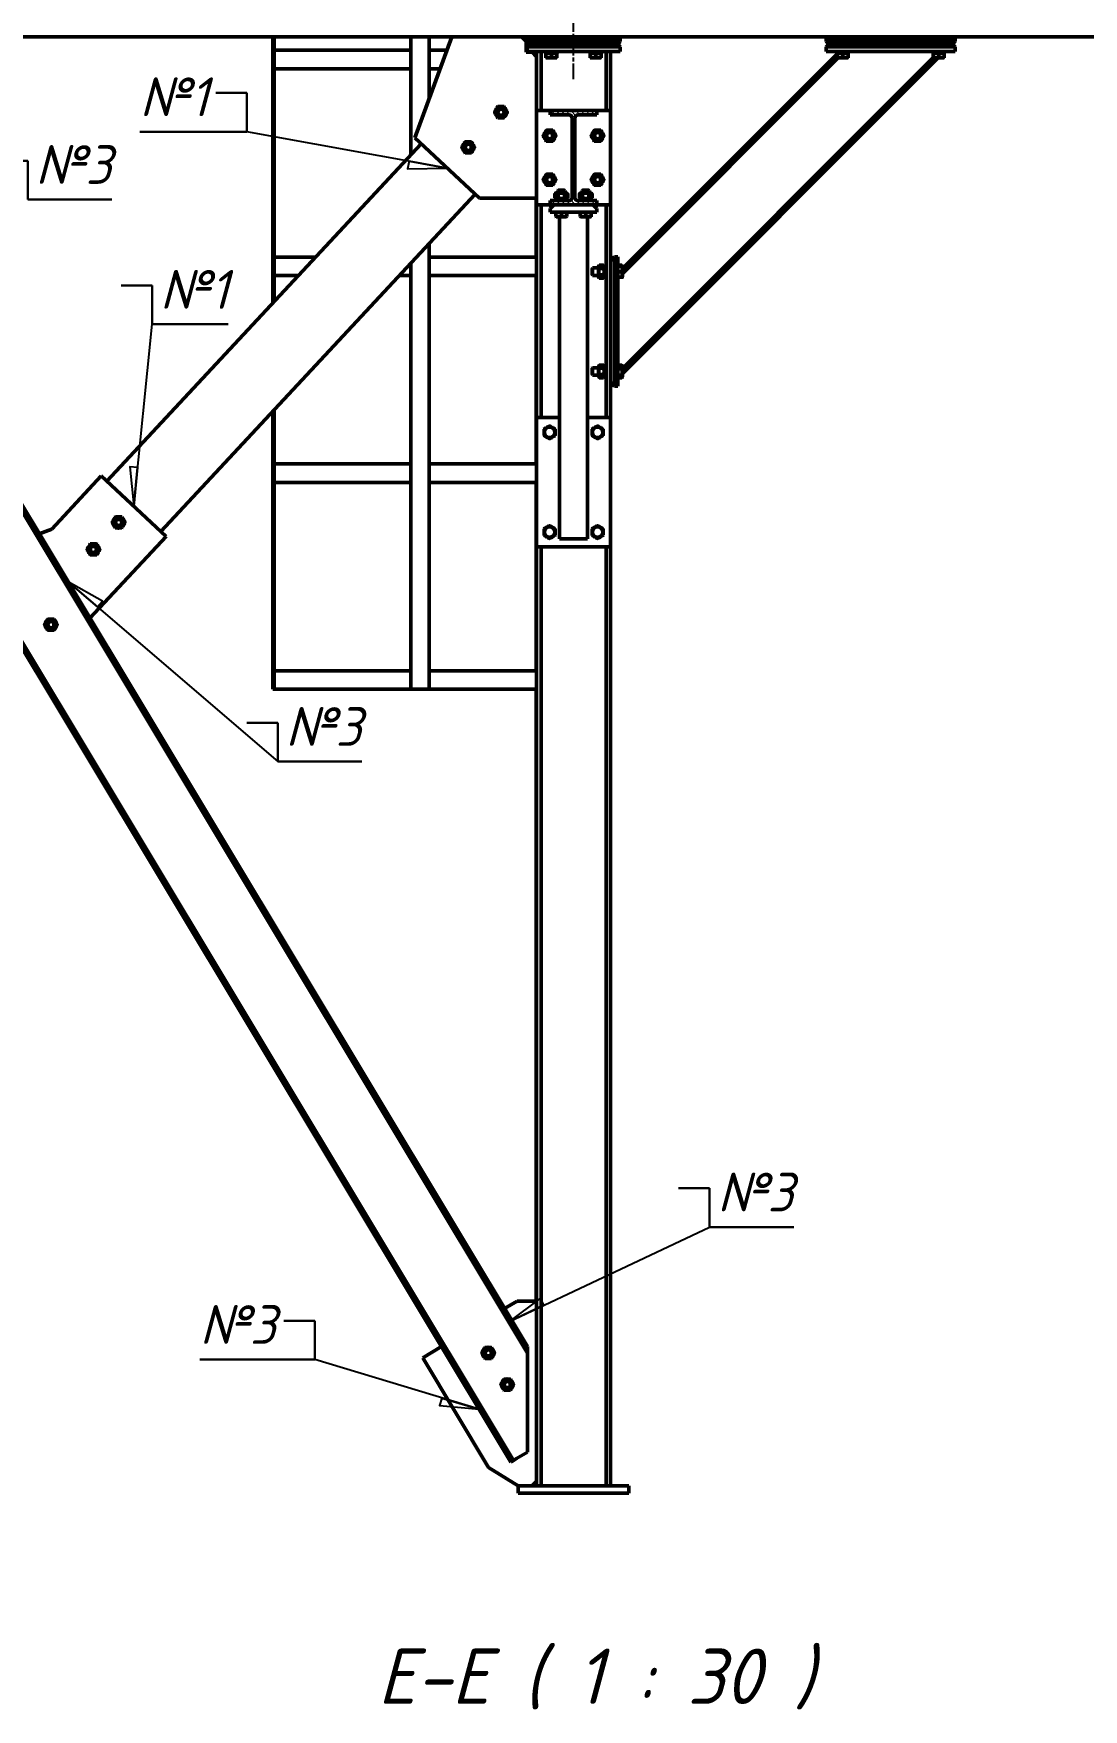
# Model space of a CAD drawing. Header units: millimetres. Extents: x 0 to 25230, y 0 to 17820.
# Drawn here: x 17625 to 20469, y 10846 to 15384 of the extents above; entities that cross this region are included whole.
import ezdxf

# ---------------------------------------------------------------- set-up
doc = ezdxf.new("R2010")
doc.units = ezdxf.units.MM
doc.header["$LTSCALE"] = 30
doc.linetypes.add('CHAIN', pattern=[0.7087, 0.4724, -0.0591, 0.1181, -0.0591])
for name, color, linetype, lineweight in [('Видимый контур (ГОСТ)', 7, 'Continuous', 50), ('Обозначение (ГОСТ)', 7, 'Continuous', 25), ('Осевая линия (ГОСТ)', 7, 'Continuous', 25), ('Штриховка (ГОСТ)', 7, 'Continuous', 18), ('Эскизная геометрия (ГОСТ)', 7, 'Continuous', 50)]:
    doc.layers.add(name, color=color, linetype=linetype, lineweight=lineweight)
doc.styles.add('Обычный текст (ГОСТ)', font='GOST Common Italic.ttf')
doc.styles.add('Стиль текста144', font='GOST Common Italic.ttf')
doc.styles.add('Увеличенный текст (ГОСТ)', font='GOST Common Italic.ttf')
doc.dimstyles.new('Диаметр (ГОСТ)$7', dxfattribs={"dimscale": 30, "dimtxt": 3.5, "dimasz": 3.5, "dimexe": 1, "dimexo": 0, "dimgap": 0.5, "dimtad": 1, "dimrnd": 1e-08, "dimtxsty": 'Обычный текст (ГОСТ)', "dimblk": 'Filled-1', "dimcen": 0.09, "dimdle": 15, "dimclrd": 256, "dimclre": 256, "dimclrt": 256, "dimazin": 2, "dimtfac": 0.714286, "dimtdec": 3, "dimtmove": 0, "dimatfit": 3, "dimfxl": 1, "dimtolj": 1, "dimlwd": -1, "dimlwe": 25, "dimarcsym": 0})

# ---------------------------------------------------------------- blocks, each defined once
blk = doc.blocks.new('Обозначение сварки_28')
at = {"layer": 'Эскизная геометрия (ГОСТ)', "lineweight": 30}
for p, q in [((-0.8, 1), (0, 1)), ((0, 0), (0, 1)), ((0, 0), (-2.968, 0))]:
    blk.add_line(p, q, dxfattribs=at)
at = {"layer": 'Обозначение (ГОСТ)', "style": 'Стиль текста144'}
blk.add_text('№3', height=1, dxfattribs=at).set_placement((-2.968, 0.4))
blk = doc.blocks.new('Filled Half 2-1')
at = {"color": 0}
for p, q in [((-1, 0), (0, 0)), ((-1, 0), (-1, -0.2)), ((-1, -0.2), (0, 0)), ((0, 0), (-1, 0))]:
    blk.add_line(p, q, dxfattribs=at)
at = {"color": 0, "flags": 128}
blk.add_lwpolyline([(-1, 0), (-1, -0.2), (0, 0), (-1, 0)], dxfattribs=at)
at = {"color": 0}
blk.add_solid([(-1, 0), (-1, -0.2), (0, 0), (-1, 0)], dxfattribs=at)
blk = doc.blocks.new('Filled-1')
at = {"color": 0}
for p, q in [((0, 0), (-1, 0.143)), ((-1, 0.143), (-1, -0.143)), ((-1, 0), (0, 0)), ((-1, -0.143), (0, 0))]:
    blk.add_line(p, q, dxfattribs=at)
at = {"color": 0, "flags": 128}
blk.add_lwpolyline([(-1, -0.143), (0, 0), (-1, 0.143), (-1, -0.143)], dxfattribs=at)
at = {"color": 0}
blk.add_solid([(-1, -0.143), (0, 0), (-1, 0.143), (-1, -0.143)], dxfattribs=at)
blk = doc.blocks.new('Обозначение сварки_106')
at = {"layer": 'Эскизная геометрия (ГОСТ)', "lineweight": 30}
for p, q in [((-0.8, 1), (0, 1)), ((0, 0), (0, 1)), ((0, 0), (2.168, 0))]:
    blk.add_line(p, q, dxfattribs=at)
at = {"layer": 'Обозначение (ГОСТ)', "style": 'Стиль текста144'}
blk.add_text('№3', height=1, dxfattribs=at).set_placement((0.2, 0.4))
blk = doc.blocks.new('Обозначение сварки_2')
at = {"layer": 'Эскизная геометрия (ГОСТ)', "lineweight": 30}
for p, q in [((-0.8, 1), (0, 1)), ((0, 0), (0, 1)), ((0, 0), (1.96, 0))]:
    blk.add_line(p, q, dxfattribs=at)
at = {"layer": 'Обозначение (ГОСТ)', "style": 'Стиль текста144'}
blk.add_text('№1', height=1, dxfattribs=at).set_placement((0.2, 0.4))
blk = doc.blocks.new('Обозначение сварки_3')
at = {"layer": 'Эскизная геометрия (ГОСТ)', "lineweight": 30}
for p, q in [((-0.8, 1), (0, 1)), ((0, 0), (0, 1)), ((0, 0), (-2.76, 0))]:
    blk.add_line(p, q, dxfattribs=at)
at = {"layer": 'Обозначение (ГОСТ)', "style": 'Стиль текста144'}
blk.add_text('№1', height=1, dxfattribs=at).set_placement((-2.76, 0.4))

msp = doc.modelspace()

# ---------------------------------------------------------------- hatches: boundary and pattern name
at = {"layer": 'Штриховка (ГОСТ)'}
h = msp.add_hatch(dxfattribs=at)
h.set_pattern_fill('ANSI31', color=256, scale=76.2, angle=90, style=0)
h.set_pattern_definition([(135, (0, 0), (-6.735192, -6.735192), [])])
edge = h.paths.add_edge_path()
edge.add_line((19150.869, 15163.422), (19150.869, 15174.922))
edge.add_line((19150.869, 15174.922), (19024.869, 15174.922))
edge.add_line((19024.869, 15174.922), (19024.869, 15163.422))
edge.add_line((19024.869, 15163.422), (19076.119, 15163.422))
edge.add_ellipse((19076.119, 15155.422), major_axis=(8, 0), ratio=1, start_angle=0, end_angle=90, ccw=False)
edge.add_line((19084.119, 15155.422), (19084.119, 14939.422))
edge.add_ellipse((19076.119, 14939.422), major_axis=(0, -8), ratio=1, start_angle=0, end_angle=90, ccw=False)
edge.add_line((19076.119, 14931.422), (19024.869, 14931.422))
edge.add_line((19024.869, 14931.422), (19024.869, 14919.922))
edge.add_line((19024.869, 14919.922), (19150.869, 14919.922))
edge.add_line((19150.869, 14919.922), (19150.869, 14931.422))
edge.add_line((19150.869, 14931.422), (19099.619, 14931.422))
edge.add_ellipse((19099.619, 14939.422), major_axis=(-8, 0), ratio=1, start_angle=0, end_angle=90, ccw=False)
edge.add_line((19091.619, 14939.422), (19091.619, 15155.422))
edge.add_ellipse((19099.619, 15155.422), major_axis=(0, 8), ratio=1, start_angle=0, end_angle=90, ccw=False)
edge.add_line((19099.619, 15163.422), (19150.869, 15163.422))

# ---------------------------------------------------------------- linework, layer by layer
at = {"layer": 'Видимый контур (ГОСТ)'}
for p, q in [((15509.869, 15374.922), (23761.869, 15374.922)), ((18963.181, 11811.161), (16838.313, 15347.534)), ((18963.181, 11828.635), (16848.813, 15347.534)), ((18272.869, 15374.922), (18272.869, 14654.194)), ((18276.869, 15374.922), (18276.869, 14658.484)), ((18276.869, 15338.422), (18646.869, 15338.422)), ((18646.869, 15055.26), (18646.869, 15374.922)), ((18757.869, 15374.922), (18658.124, 15100.875)), ((18696.869, 15374.922), (18696.869, 15207.326)), ((18744.584, 15338.422), (18696.869, 15338.422)), ((18947.869, 15374.922), (18959.869, 15362.922)), ((18959.869, 15332.922), (18959.869, 15362.922)), ((18961.869, 15338.422), (18959.869, 15338.422)), ((18961.869, 15374.922), (18961.869, 15364.922)), ((18961.869, 15364.922), (19213.869, 15364.922)), ((18961.869, 15364.922), (18961.869, 15361.922)), ((18968.869, 15354.922), (18961.869, 15361.922)), ((19213.869, 15361.922), (18961.869, 15361.922)), ((18968.869, 15354.922), (18961.869, 15347.922)), ((18961.869, 15347.922), (19213.869, 15347.922)), ((18961.869, 15334.922), (18961.869, 15347.922)), ((19206.869, 15354.922), (18968.869, 15354.922)), ((18968.869, 15354.922), (19206.869, 15354.922)), ((19206.869, 15354.922), (19213.869, 15361.922)), ((19206.869, 15354.922), (19213.869, 15347.922)), ((19213.869, 15364.922), (19213.869, 15374.922)), ((19213.869, 15364.922), (19213.869, 15361.922)), ((19213.869, 15334.922), (19213.869, 15347.922)), ((19771.869, 15374.922), (19771.869, 15364.922)), ((19771.869, 15364.922), (20121.869, 15364.922)), ((19771.869, 15361.922), (19771.869, 15364.922)), ((20121.869, 15361.922), (19771.869, 15361.922)), ((19771.869, 15361.922), (19778.869, 15354.922)), ((19778.869, 15354.922), (19771.869, 15347.922)), ((19771.869, 15347.922), (20121.869, 15347.922)), ((19771.869, 15347.922), (19771.869, 15334.922)), ((19778.869, 15354.922), (20114.869, 15354.922)), ((20114.869, 15354.922), (19778.869, 15354.922)), ((20114.869, 15354.922), (20121.869, 15361.922)), ((20114.869, 15354.922), (20121.869, 15347.922)), ((20121.869, 15364.922), (20121.869, 15374.922)), ((20121.869, 15361.922), (20121.869, 15364.922)), ((20121.869, 15347.922), (20121.869, 15334.922)), ((18975.869, 15332.922), (18959.869, 15332.922)), ((18961.869, 15334.922), (19213.869, 15334.922)), ((18975.869, 15332.922), (18987.869, 15320.922)), ((18987.869, 15174.922), (18987.869, 15334.922)), ((18999.869, 15174.922), (18999.869, 15334.922)), ((19012.619, 15334.922), (19012.619, 15329.922)), ((19012.869, 15329.922), (19012.619, 15329.922)), ((19012.869, 15329.922), (19017.988, 15329.922)), ((19012.869, 15319.195), (19012.869, 15329.922)), ((19012.869, 15319.195), (19012.869, 15317.855)), ((19013.619, 15317.422), (19012.869, 15317.855)), ((19042.119, 15317.422), (19013.619, 15317.422)), ((19022.751, 15329.922), (19017.988, 15329.922)), ((19022.751, 15329.922), (19027.869, 15329.922)), ((19026.869, 15334.922), (19028.689, 15329.922)), ((19027.869, 15329.922), (19032.988, 15329.922)), ((19027.869, 15319.195), (19027.869, 15329.922)), ((19030.689, 15329.922), (19028.869, 15334.922)), ((19037.751, 15329.922), (19032.988, 15329.922)), ((19037.751, 15329.922), (19042.869, 15329.922)), ((19042.119, 15317.422), (19042.869, 15317.855)), ((19043.119, 15329.922), (19042.869, 15329.922)), ((19042.869, 15319.195), (19042.869, 15329.922)), ((19042.869, 15317.855), (19042.869, 15319.195)), ((19043.119, 15334.922), (19043.119, 15329.922)), ((19132.619, 15334.922), (19132.619, 15329.922)), ((19132.869, 15329.922), (19132.619, 15329.922)), ((19132.869, 15329.922), (19137.988, 15329.922)), ((19132.869, 15319.195), (19132.869, 15329.922)), ((19132.869, 15319.195), (19132.869, 15317.855)), ((19133.619, 15317.422), (19132.869, 15317.855)), ((19162.119, 15317.422), (19133.619, 15317.422)), ((19142.751, 15329.922), (19137.988, 15329.922)), ((19142.751, 15329.922), (19147.869, 15329.922)), ((19146.869, 15334.922), (19148.689, 15329.922)), ((19147.869, 15329.922), (19152.988, 15329.922)), ((19147.869, 15319.195), (19147.869, 15329.922)), ((19150.689, 15329.922), (19148.869, 15334.922)), ((19157.751, 15329.922), (19152.988, 15329.922)), ((19157.751, 15329.922), (19162.869, 15329.922)), ((19162.119, 15317.422), (19162.869, 15317.855)), ((19163.119, 15329.922), (19162.869, 15329.922)), ((19162.869, 15319.195), (19162.869, 15329.922)), ((19162.869, 15317.855), (19162.869, 15319.195)), ((19163.119, 15334.922), (19163.119, 15329.922)), ((19175.869, 15174.922), (19175.869, 15334.922)), ((19187.869, 15174.922), (19187.869, 15334.922)), ((19220.369, 14746.381), (19801.869, 15327.881)), ((19220.369, 14476.267), (20061.925, 15317.823)), ((19220.369, 14463.539), (20074.253, 15317.422)), ((19220.369, 14733.653), (19804.138, 15317.422)), ((20121.869, 15334.922), (19771.869, 15334.922)), ((19801.619, 15329.922), (19801.619, 15334.922)), ((19801.619, 15329.922), (19801.869, 15329.922)), ((19801.869, 15329.922), (19806.988, 15329.922)), ((19801.869, 15319.195), (19801.869, 15329.922)), ((19801.869, 15319.195), (19801.869, 15317.855)), ((19802.619, 15317.422), (19801.869, 15317.855)), ((19831.119, 15317.422), (19802.619, 15317.422)), ((19806.988, 15329.922), (19811.751, 15329.922)), ((19811.751, 15329.922), (19816.869, 15329.922)), ((19816.869, 15329.922), (19821.988, 15329.922)), ((19816.869, 15319.195), (19816.869, 15329.922)), ((19821.988, 15329.922), (19826.751, 15329.922)), ((19826.751, 15329.922), (19831.869, 15329.922)), ((19831.119, 15317.422), (19831.869, 15317.855)), ((19831.869, 15329.922), (19832.119, 15329.922)), ((19831.869, 15319.195), (19831.869, 15329.922)), ((19831.869, 15317.855), (19831.869, 15319.195)), ((19832.119, 15329.922), (19832.119, 15334.922)), ((20061.619, 15329.922), (20061.619, 15334.922)), ((20061.619, 15329.922), (20061.869, 15329.922)), ((20061.869, 15329.922), (20066.988, 15329.922)), ((20061.869, 15319.195), (20061.869, 15329.922)), ((20061.869, 15319.195), (20061.869, 15317.855)), ((20062.619, 15317.422), (20061.869, 15317.855)), ((20091.119, 15317.422), (20062.619, 15317.422)), ((20066.988, 15329.922), (20071.751, 15329.922)), ((20071.751, 15329.922), (20076.869, 15329.922)), ((20076.869, 15329.922), (20081.988, 15329.922)), ((20076.869, 15319.195), (20076.869, 15329.922)), ((20081.988, 15329.922), (20086.751, 15329.922)), ((20086.751, 15329.922), (20091.869, 15329.922)), ((20091.119, 15317.422), (20091.869, 15317.855)), ((20091.869, 15329.922), (20092.119, 15329.922)), ((20091.869, 15319.195), (20091.869, 15329.922)), ((20091.869, 15317.855), (20091.869, 15319.195)), ((20092.119, 15329.922), (20092.119, 15334.922)), ((18276.869, 15288.422), (18646.869, 15288.422)), ((18726.386, 15288.422), (18696.869, 15288.422)), ((18925.465, 11520.558), (16732.15, 15170.848)), ((18890.211, 15155.656), (18890.211, 15155.439)), ((18890.391, 15155.656), (18890.391, 15155.428)), ((19024.869, 15174.922), (18987.869, 15174.922)), ((18987.869, 15174.922), (18987.869, 14919.922)), ((19150.869, 15174.922), (19024.869, 15174.922)), ((19024.869, 15174.922), (19024.869, 15163.422)), ((19024.869, 15163.422), (19076.119, 15163.422)), ((19084.119, 15155.422), (19084.119, 14939.422)), ((19091.619, 14939.422), (19091.619, 15155.422)), ((19099.619, 15163.422), (19150.869, 15163.422)), ((19187.869, 15174.922), (19150.869, 15174.922)), ((19150.869, 15163.422), (19150.869, 15174.922)), ((19187.869, 14919.922), (19187.869, 15174.922)), ((18917.751, 11515.922), (16732.15, 15153.373)), ((17823.381, 14172.177), (18674.856, 15085.272)), ((18658.124, 15100.875), (18832.869, 14937.922)), ((17969.651, 14035.777), (18821.127, 14948.872)), ((18832.869, 14937.922), (18987.869, 14937.922)), ((18986.869, 14778.422), (18986.869, 14937.922)), ((19076.119, 14931.422), (19024.869, 14931.422)), ((19024.869, 14931.422), (19024.869, 14919.922)), ((19041.369, 14952.422), (19037.549, 14950.216)), ((19037.549, 14950.216), (19037.549, 14938.628)), ((19041.369, 14936.422), (19037.549, 14938.628)), ((19039.619, 14936.422), (19052.049, 14936.422)), ((19039.619, 14931.422), (19039.619, 14936.422)), ((19068.369, 14952.422), (19041.369, 14952.422)), ((19046.536, 14959.922), (19044.869, 14958.256)), ((19064.869, 14958.256), (19044.869, 14958.256)), ((19044.869, 14952.422), (19044.869, 14958.256)), ((19046.209, 14950.216), (19046.209, 14938.628)), ((19046.536, 14959.922), (19063.203, 14959.922)), ((19052.049, 14936.422), (19053.869, 14931.422)), ((19052.049, 14936.422), (19054.049, 14936.422)), ((19055.869, 14931.422), (19054.049, 14936.422)), ((19054.049, 14936.422), (19070.119, 14936.422)), ((19063.203, 14959.922), (19064.869, 14958.256)), ((19063.529, 14950.216), (19063.529, 14938.628)), ((19064.869, 14952.422), (19064.869, 14958.256)), ((19068.369, 14952.422), (19072.19, 14950.216)), ((19068.369, 14936.422), (19072.19, 14938.628)), ((19070.119, 14931.422), (19070.119, 14936.422)), ((19072.19, 14950.216), (19072.19, 14938.628)), ((19150.869, 14931.422), (19099.619, 14931.422)), ((19107.369, 14952.422), (19103.549, 14950.216)), ((19103.549, 14950.216), (19103.549, 14938.628)), ((19107.369, 14936.422), (19103.549, 14938.628)), ((19105.619, 14936.422), (19118.049, 14936.422)), ((19105.619, 14931.422), (19105.619, 14936.422)), ((19134.369, 14952.422), (19107.369, 14952.422)), ((19112.536, 14959.922), (19110.869, 14958.256)), ((19130.869, 14958.256), (19110.869, 14958.256)), ((19110.869, 14952.422), (19110.869, 14958.256)), ((19112.209, 14950.216), (19112.209, 14938.628)), ((19112.536, 14959.922), (19129.203, 14959.922)), ((19118.049, 14936.422), (19119.869, 14931.422)), ((19118.049, 14936.422), (19120.049, 14936.422)), ((19121.869, 14931.422), (19120.049, 14936.422)), ((19120.049, 14936.422), (19136.119, 14936.422)), ((19129.203, 14959.922), (19130.869, 14958.256)), ((19129.529, 14950.216), (19129.529, 14938.628)), ((19130.869, 14952.422), (19130.869, 14958.256)), ((19134.369, 14952.422), (19138.19, 14950.216)), ((19134.369, 14936.422), (19138.19, 14938.628)), ((19136.119, 14931.422), (19136.119, 14936.422)), ((19138.19, 14950.216), (19138.19, 14938.628)), ((19150.869, 14919.922), (19150.869, 14931.422)), ((18987.869, 14919.922), (19024.869, 14919.922)), ((18987.869, 14343.922), (18987.869, 14919.922)), ((18999.869, 14343.922), (18999.869, 14919.922)), ((19024.869, 14919.922), (19150.869, 14919.922)), ((19024.869, 14909.922), (19034.869, 14919.922)), ((19024.869, 14909.922), (19024.869, 14899.922)), ((19150.869, 14899.922), (19024.869, 14899.922)), ((19039.869, 14889.195), (19039.869, 14899.922)), ((19039.869, 14889.195), (19039.869, 14887.855)), ((19040.619, 14887.422), (19039.869, 14887.855)), ((19069.119, 14887.422), (19040.619, 14887.422)), ((19049.869, 14887.422), (19049.869, 14016.039)), ((19054.869, 14889.195), (19054.869, 14899.922)), ((19069.119, 14887.422), (19069.869, 14887.855)), ((19069.869, 14889.195), (19069.869, 14899.922)), ((19069.869, 14887.855), (19069.869, 14889.195)), ((19105.869, 14889.195), (19105.869, 14899.922)), ((19105.869, 14889.195), (19105.869, 14887.855)), ((19106.619, 14887.422), (19105.869, 14887.855)), ((19135.119, 14887.422), (19106.619, 14887.422)), ((19120.869, 14889.195), (19120.869, 14899.922)), ((19125.869, 14887.422), (19125.869, 14016.039)), ((19135.119, 14887.422), (19135.869, 14887.855)), ((19135.869, 14889.195), (19135.869, 14899.922)), ((19135.869, 14887.855), (19135.869, 14889.195)), ((19140.869, 14919.922), (19150.869, 14909.922)), ((19150.869, 14919.922), (19187.869, 14919.922)), ((19150.869, 14909.922), (19150.869, 14899.922)), ((19175.869, 14343.922), (19175.869, 14919.922)), ((19187.869, 14343.922), (19187.869, 14919.922)), ((18696.869, 14815.623), (18696.869, 13608.422)), ((18276.869, 14778.422), (18388.714, 14778.422)), ((18646.869, 13608.422), (18646.869, 14762.004)), ((18987.869, 14778.422), (18696.869, 14778.422)), ((19137.869, 14747.256), (19139.536, 14748.922)), ((19137.869, 14730.589), (19137.869, 14747.256)), ((19139.536, 14748.922), (19139.536, 14728.922)), ((19155.369, 14748.922), (19139.536, 14748.922)), ((19155.369, 14752.422), (19157.575, 14756.243)), ((19155.369, 14752.422), (19155.369, 14725.422)), ((19157.575, 14756.243), (19169.163, 14756.243)), ((19157.575, 14747.582), (19169.163, 14747.582)), ((19171.369, 14752.422), (19169.163, 14756.243)), ((19171.369, 14754.172), (19171.369, 14723.672)), ((19171.369, 14754.172), (19175.869, 14754.172)), ((19187.869, 14767.922), (19198.869, 14778.922)), ((19198.869, 14428.922), (19198.869, 14778.922)), ((19207.869, 14778.922), (19198.869, 14778.922)), ((19207.869, 14778.922), (19207.869, 14428.922)), ((19218.596, 14756.171), (19207.869, 14756.171)), ((19218.596, 14753.922), (19207.869, 14753.922)), ((19219.936, 14753.922), (19219.059, 14755.442)), ((19220.369, 14753.172), (19219.936, 14753.922)), ((19220.369, 14753.172), (19220.369, 14724.672)), ((18276.869, 14728.422), (18342.088, 14728.422)), ((18615.553, 14728.422), (18646.869, 14728.422)), ((18987.869, 14728.422), (18696.869, 14728.422)), ((18986.869, 14218.422), (18986.869, 14728.422)), ((19137.869, 14730.589), (19139.536, 14728.922)), ((19155.369, 14728.922), (19139.536, 14728.922)), ((19155.369, 14725.422), (19157.575, 14721.602)), ((19157.575, 14730.262), (19169.163, 14730.262)), ((19157.575, 14721.602), (19169.163, 14721.602)), ((19171.369, 14725.422), (19169.163, 14721.602)), ((19171.369, 14723.672), (19175.869, 14723.672)), ((19218.596, 14738.922), (19207.869, 14738.922)), ((19207.869, 14721.153), (19210.638, 14723.922)), ((19218.596, 14723.922), (19207.869, 14723.922)), ((19220.369, 14724.672), (19219.936, 14723.922)), ((19137.869, 14477.256), (19139.536, 14478.922)), ((19137.869, 14460.589), (19137.869, 14477.256)), ((19139.536, 14478.922), (19139.536, 14458.922)), ((19155.369, 14478.922), (19139.536, 14478.922)), ((19155.369, 14482.422), (19157.575, 14486.243)), ((19155.369, 14482.422), (19155.369, 14455.422)), ((19157.575, 14486.243), (19169.163, 14486.243)), ((19157.575, 14477.582), (19169.163, 14477.582)), ((19171.369, 14482.422), (19169.163, 14486.243)), ((19171.369, 14484.172), (19171.369, 14453.672)), ((19171.369, 14484.172), (19175.869, 14484.172)), ((19218.596, 14486.171), (19207.869, 14486.171)), ((19218.596, 14476.179), (19207.869, 14476.179)), ((19220.369, 14483.172), (19219.059, 14485.442)), ((19220.369, 14483.172), (19220.369, 14454.672)), ((19137.869, 14460.589), (19139.536, 14458.922)), ((19155.369, 14458.922), (19139.536, 14458.922)), ((19155.369, 14455.422), (19157.575, 14451.602)), ((19157.575, 14460.262), (19169.163, 14460.262)), ((19157.575, 14451.602), (19169.163, 14451.602)), ((19171.369, 14455.422), (19169.163, 14451.602)), ((19171.369, 14453.672), (19175.869, 14453.672)), ((19187.869, 14439.922), (19198.869, 14428.922)), ((19207.869, 14428.922), (19198.869, 14428.922)), ((19218.596, 14458.931), (19207.869, 14458.931)), ((19207.869, 14451.039), (19208.504, 14451.674)), ((19218.596, 14451.674), (19207.869, 14451.674)), ((19220.369, 14454.672), (19219.059, 14452.402)), ((18272.869, 14360.938), (18272.869, 13608.422)), ((18276.869, 14365.228), (18276.869, 13608.422)), ((19049.869, 14343.922), (18987.869, 14343.922)), ((18987.869, 14343.922), (18987.869, 13993.922)), ((19187.869, 14343.922), (19125.869, 14343.922)), ((19187.869, 13993.922), (19187.869, 14343.922)), ((18276.869, 14218.422), (18646.869, 14218.422)), ((18987.869, 14218.422), (18696.869, 14218.422)), ((17808.754, 14185.817), (17674.276, 14041.607)), ((17984.278, 14022.137), (17808.754, 14185.817)), ((18276.869, 14168.422), (18646.869, 14168.422)), ((18987.869, 14168.422), (18696.869, 14168.422)), ((18986.869, 13658.422), (18986.869, 14168.422)), ((17674.276, 14041.607), (17640.812, 14029.427)), ((17778.064, 13801), (17984.278, 14022.137)), ((17854.596, 14045.096), (17854.596, 14044.878)), ((17854.776, 14045.096), (17854.776, 14044.868)), ((18987.869, 13993.922), (19187.869, 13993.922)), ((18987.869, 11451.922), (18987.869, 13993.922)), ((18999.869, 11451.922), (18999.869, 13993.922)), ((19049.869, 14016.039), (19125.869, 14016.039)), ((19175.869, 11451.922), (19175.869, 13993.922)), ((19187.869, 11451.922), (19187.869, 13993.922)), ((17671.094, 13768.203), (17671.094, 13767.986)), ((17671.274, 13768.203), (17671.274, 13767.976)), ((18276.869, 13658.422), (18646.869, 13658.422)), ((18987.869, 13658.422), (18696.869, 13658.422)), ((18272.869, 13608.422), (18276.869, 13608.422)), ((18276.869, 13608.422), (18646.869, 13608.422)), ((18696.869, 13608.422), (18646.869, 13608.422)), ((18987.869, 13608.422), (18696.869, 13608.422)), ((18986.869, 11951.922), (18986.869, 13608.422)), ((18934.691, 11951.922), (18901.195, 11931.796)), ((18987.869, 11951.922), (18934.691, 11951.922)), ((18729.762, 11828.788), (18679.553, 11798.619)), ((18679.553, 11798.619), (18857.826, 11501.922)), ((18963.181, 11821.839), (18963.181, 11828.635)), ((18963.181, 11821.839), (18963.181, 11811.161)), ((18963.181, 11792.715), (18963.181, 11811.161)), ((18855.682, 11796.719), (18855.682, 11796.501)), ((18855.862, 11796.719), (18855.862, 11796.491)), ((18963.181, 11543.219), (18963.181, 11792.715)), ((18907.186, 11711.002), (18907.186, 11710.785)), ((18907.366, 11711.002), (18907.366, 11710.774)), ((18933.608, 11525.45), (18925.465, 11520.558)), ((18963.181, 11543.219), (18933.608, 11525.45)), ((18857.826, 11501.922), (18937.869, 11451.922)), ((18920.751, 11517.725), (18917.751, 11515.922)), ((18920.751, 11517.725), (18925.465, 11520.558)), ((18937.869, 11431.922), (18937.869, 11451.922)), ((18937.869, 11451.922), (19237.869, 11451.922)), ((18987.869, 11463.922), (18975.869, 11451.922)), ((18986.869, 11451.922), (18986.869, 11462.922)), ((19237.869, 11431.922), (19237.869, 11451.922)), ((18937.869, 11431.922), (19237.869, 11431.922))]:
    msp.add_line(p, q, dxfattribs=at)
for centre, radius in [((18891.211, 15170.656), 13.5), ((18891.211, 15170.656), 10), ((18891.211, 15170.656), 10), ((18891.211, 15170.656), 8.333), ((19022.869, 15106.922), 13.5), ((19022.869, 15106.922), 10), ((19022.869, 15106.922), 10), ((19022.869, 15106.922), 8.333), ((19152.869, 15106.922), 13.5), ((19152.869, 15106.922), 10), ((19152.869, 15106.922), 10), ((19152.869, 15106.922), 8.333), ((18802.551, 15075.58), 13.5), ((18802.551, 15075.58), 10), ((18802.551, 15075.58), 10), ((18802.551, 15075.58), 8.333), ((19022.869, 14987.922), 13.5), ((19022.869, 14987.922), 10), ((19022.869, 14987.922), 10), ((19022.869, 14987.922), 8.333), ((19152.869, 14987.922), 13.5), ((19152.869, 14987.922), 10), ((19152.869, 14987.922), 10), ((19152.869, 14987.922), 8.333), ((19022.869, 14303.922), 14.25), ((19152.869, 14303.922), 14.25), ((17855.596, 14060.096), 13.5), ((17855.596, 14060.096), 10), ((17855.596, 14060.096), 10), ((17855.596, 14060.096), 8.333), ((19022.869, 14033.922), 14.25), ((19152.869, 14033.922), 14.25), ((17787.396, 13986.96), 13.5), ((17787.396, 13986.96), 10), ((17787.396, 13986.96), 10), ((17787.396, 13986.96), 8.333), ((17672.094, 13783.203), 13.5), ((17672.094, 13783.203), 10), ((17672.094, 13783.203), 10), ((17672.094, 13783.203), 8.333), ((18856.682, 11811.719), 13.5), ((18856.682, 11811.719), 10), ((18856.682, 11811.719), 10), ((18856.682, 11811.719), 8.333), ((18908.186, 11726.002), 13.5), ((18908.186, 11726.002), 10), ((18908.186, 11726.002), 10), ((18908.186, 11726.002), 8.333)]:
    msp.add_circle(centre, radius, dxfattribs=at)
for centre, radius, start, end in [((18891.211, 15170.656), 15.25, 139.611142, 160.388858), ((18891.211, 15170.656), 15.25, 199.611142, 220.388858), ((18891.211, 15170.656), 15.25, 79.611142, 100.388858), ((18891.211, 15170.656), 15.25, 259.611142, 266.240202), ((18891.211, 15170.656), 15.25, 266.918251, 280.388858), ((18891.211, 15170.656), 15.25, 19.611142, 40.388858), ((18891.211, 15170.656), 15.25, 319.611142, 340.388858), ((19076.119, 15155.422), 8, 0, 90), ((19099.619, 15155.422), 8, 90, 180), ((19076.119, 14939.422), 8, 270, 0), ((19099.619, 14939.422), 8, 180, 270), ((17855.596, 14060.096), 15.25, 139.611142, 160.388858), ((17855.596, 14060.096), 15.25, 79.611142, 100.388858), ((17855.596, 14060.096), 15.25, 19.611142, 40.388858), ((17855.596, 14060.096), 15.25, 199.611142, 220.388858), ((17855.596, 14060.096), 15.25, 259.611142, 266.240202), ((17855.596, 14060.096), 15.25, 266.918251, 280.388858), ((17855.596, 14060.096), 15.25, 319.611142, 340.388858), ((17672.094, 13783.203), 15.25, 79.611142, 100.388858), ((17672.094, 13783.203), 15.25, 139.611142, 160.388858), ((17672.094, 13783.203), 15.25, 199.611142, 220.388858), ((17672.094, 13783.203), 15.25, 259.611142, 266.240202), ((17672.094, 13783.203), 15.25, 266.918251, 280.388858), ((17672.094, 13783.203), 15.25, 19.611142, 40.388858), ((17672.094, 13783.203), 15.25, 319.611142, 340.388858), ((18856.682, 11811.719), 15.25, 139.611142, 160.388858), ((18856.682, 11811.719), 15.25, 199.611142, 220.388858), ((18856.682, 11811.719), 15.25, 79.611142, 100.388858), ((18856.682, 11811.719), 15.25, 19.611142, 40.388858), ((18856.682, 11811.719), 15.25, 319.611142, 340.388858), ((18856.682, 11811.719), 15.25, 259.611142, 266.240202), ((18856.682, 11811.719), 15.25, 266.918251, 280.388858), ((18908.186, 11726.002), 15.25, 139.611142, 160.388858), ((18908.186, 11726.002), 15.25, 199.611142, 220.388858), ((18908.186, 11726.002), 15.25, 79.611142, 100.388858), ((18908.186, 11726.002), 15.25, 259.611142, 266.240202), ((18908.186, 11726.002), 15.25, 266.918251, 280.388858), ((18908.186, 11726.002), 15.25, 19.611142, 40.388858), ((18908.186, 11726.002), 15.25, 319.611142, 340.388858)]:
    msp.add_arc(centre, radius, start, end, dxfattribs=at)
for points, weights in [([(19027.869, 15319.195), (19020.369, 15316.695), (19012.869, 15319.195)], [1.16025403784, 1.33974596216, 1.16025403784]), ([(19042.869, 15319.195), (19035.369, 15316.695), (19027.869, 15319.195)], [1.16025403784, 1.33974596216, 1.16025403784]), ([(19147.869, 15319.195), (19140.369, 15316.695), (19132.869, 15319.195)], [1.16025403784, 1.33974596216, 1.16025403784]), ([(19162.869, 15319.195), (19155.369, 15316.695), (19147.869, 15319.195)], [1.16025403784, 1.33974596216, 1.16025403784]), ([(19816.869, 15319.195), (19809.369, 15316.695), (19801.869, 15319.195)], [1.16025403784, 1.33974596216, 1.16025403784]), ([(19831.869, 15319.195), (19824.369, 15316.695), (19816.869, 15319.195)], [1.16025403784, 1.33974596216, 1.16025403784]), ([(20076.869, 15319.195), (20069.369, 15316.695), (20061.869, 15319.195)], [1.16025403784, 1.33974596216, 1.16025403784]), ([(20091.869, 15319.195), (20084.369, 15316.695), (20076.869, 15319.195)], [1.16025403784, 1.33974596216, 1.16025403784]), ([(18873.89, 15170.656), (18878.22, 15178.156), (18882.55, 15185.656)], [1, 1.15470053838, 1]), ([(18882.55, 15155.656), (18878.22, 15163.156), (18873.89, 15170.656)], [1, 1.15470053838, 1]), ([(18882.55, 15185.656), (18891.211, 15185.656), (18899.871, 15185.656)], [1, 1.15470053838, 1]), ([(18899.871, 15155.656), (18891.211, 15155.656), (18882.55, 15155.656)], [1, 1.15470053838, 1]), ([(18899.871, 15185.656), (18904.201, 15178.156), (18908.531, 15170.656)], [1, 1.15470053838, 1]), ([(18908.531, 15170.656), (18904.201, 15163.156), (18899.871, 15155.656)], [1, 1.15470053838, 1]), ([(19005.549, 15106.922), (19009.879, 15114.422), (19014.209, 15121.922)], [1, 1.15470053838, 1]), ([(19014.209, 15121.922), (19022.869, 15121.922), (19031.529, 15121.922)], [1, 1.15470053838, 1]), ([(19031.529, 15121.922), (19035.86, 15114.422), (19040.19, 15106.922)], [1, 1.15470053838, 1]), ([(19135.549, 15106.922), (19139.879, 15114.422), (19144.209, 15121.922)], [1, 1.15470053838, 1]), ([(19144.209, 15121.922), (19152.869, 15121.922), (19161.529, 15121.922)], [1, 1.15470053838, 1]), ([(19161.529, 15121.922), (19165.86, 15114.422), (19170.19, 15106.922)], [1, 1.15470053838, 1]), ([(18785.23, 15075.58), (18789.56, 15083.08), (18793.891, 15090.58)], [1, 1.15470053838, 1]), ([(18793.891, 15060.58), (18789.56, 15068.08), (18785.23, 15075.58)], [1, 1.15470053838, 1]), ([(18793.891, 15090.58), (18802.551, 15090.58), (18811.211, 15090.58)], [1, 1.15470053838, 1]), ([(18811.211, 15090.58), (18815.541, 15083.08), (18819.871, 15075.58)], [1, 1.15470053838, 1]), ([(18819.871, 15075.58), (18815.541, 15068.08), (18811.211, 15060.58)], [1, 1.15470053838, 1]), ([(19014.209, 15091.922), (19009.879, 15099.422), (19005.549, 15106.922)], [1, 1.15470053838, 1]), ([(19031.529, 15091.922), (19022.869, 15091.922), (19014.209, 15091.922)], [1, 1.15470053838, 1]), ([(19040.19, 15106.922), (19035.86, 15099.422), (19031.529, 15091.922)], [1, 1.15470053838, 1]), ([(19144.209, 15091.922), (19139.879, 15099.422), (19135.549, 15106.922)], [1, 1.15470053838, 1]), ([(19161.529, 15091.922), (19152.869, 15091.922), (19144.209, 15091.922)], [1, 1.15470053838, 1]), ([(19170.19, 15106.922), (19165.86, 15099.422), (19161.529, 15091.922)], [1, 1.15470053838, 1]), ([(18811.211, 15060.58), (18802.551, 15060.58), (18793.891, 15060.58)], [1, 1.15470053838, 1]), ([(19005.549, 14987.922), (19009.879, 14995.422), (19014.209, 15002.922)], [1, 1.15470053838, 1]), ([(19014.209, 14972.922), (19009.879, 14980.422), (19005.549, 14987.922)], [1, 1.15470053838, 1]), ([(19014.209, 15002.922), (19022.869, 15002.922), (19031.529, 15002.922)], [1, 1.15470053838, 1]), ([(19031.529, 15002.922), (19035.86, 14995.422), (19040.19, 14987.922)], [1, 1.15470053838, 1]), ([(19040.19, 14987.922), (19035.86, 14980.422), (19031.529, 14972.922)], [1, 1.15470053838, 1]), ([(19135.549, 14987.922), (19139.879, 14995.422), (19144.209, 15002.922)], [1, 1.15470053838, 1]), ([(19144.209, 14972.922), (19139.879, 14980.422), (19135.549, 14987.922)], [1, 1.15470053838, 1]), ([(19144.209, 15002.922), (19152.869, 15002.922), (19161.529, 15002.922)], [1, 1.15470053838, 1]), ([(19161.529, 15002.922), (19165.86, 14995.422), (19170.19, 14987.922)], [1, 1.15470053838, 1]), ([(19170.19, 14987.922), (19165.86, 14980.422), (19161.529, 14972.922)], [1, 1.15470053838, 1]), ([(19031.529, 14972.922), (19022.869, 14972.922), (19014.209, 14972.922)], [1, 1.15470053838, 1]), ([(19046.209, 14950.216), (19041.879, 14952.716), (19037.549, 14950.216)], [1, 1.15470053838, 1]), ([(19037.549, 14938.628), (19041.879, 14936.128), (19046.209, 14938.628)], [1, 1.15470053838, 1]), ([(19063.529, 14950.216), (19054.869, 14952.716), (19046.209, 14950.216)], [1, 1.15470053838, 1]), ([(19046.209, 14938.628), (19054.869, 14936.128), (19063.529, 14938.628)], [1, 1.15470053838, 1]), ([(19072.19, 14950.216), (19067.86, 14952.716), (19063.529, 14950.216)], [1, 1.15470053838, 1]), ([(19063.529, 14938.628), (19067.86, 14936.128), (19072.19, 14938.628)], [1, 1.15470053838, 1]), ([(19112.209, 14950.216), (19107.879, 14952.716), (19103.549, 14950.216)], [1, 1.15470053838, 1]), ([(19103.549, 14938.628), (19107.879, 14936.128), (19112.209, 14938.628)], [1, 1.15470053838, 1]), ([(19129.529, 14950.216), (19120.869, 14952.716), (19112.209, 14950.216)], [1, 1.15470053838, 1]), ([(19112.209, 14938.628), (19120.869, 14936.128), (19129.529, 14938.628)], [1, 1.15470053838, 1]), ([(19138.19, 14950.216), (19133.86, 14952.716), (19129.529, 14950.216)], [1, 1.15470053838, 1]), ([(19129.529, 14938.628), (19133.86, 14936.128), (19138.19, 14938.628)], [1, 1.15470053838, 1]), ([(19161.529, 14972.922), (19152.869, 14972.922), (19144.209, 14972.922)], [1, 1.15470053838, 1]), ([(19054.869, 14889.195), (19047.369, 14886.695), (19039.869, 14889.195)], [1.16025403784, 1.33974596216, 1.16025403784]), ([(19069.869, 14889.195), (19062.369, 14886.695), (19054.869, 14889.195)], [1.16025403784, 1.33974596216, 1.16025403784]), ([(19120.869, 14889.195), (19113.369, 14886.695), (19105.869, 14889.195)], [1.16025403784, 1.33974596216, 1.16025403784]), ([(19135.869, 14889.195), (19128.369, 14886.695), (19120.869, 14889.195)], [1.16025403784, 1.33974596216, 1.16025403784]), ([(19157.575, 14756.243), (19155.075, 14751.913), (19157.575, 14747.582)], [1, 1.15470053838, 1]), ([(19157.575, 14747.582), (19155.075, 14738.922), (19157.575, 14730.262)], [1, 1.15470053838, 1]), ([(19169.163, 14747.582), (19171.663, 14751.913), (19169.163, 14756.243)], [1, 1.15470053838, 1]), ([(19169.163, 14730.262), (19171.663, 14738.922), (19169.163, 14747.582)], [1, 1.15470053838, 1]), ([(19218.596, 14756.171), (19219.418, 14754.979), (19219.73, 14753.922)], [1.16025403784, 1.21365748638, 1.23528314517]), ([(19219.936, 14753.922), (19219.936, 14753.922), (19218.596, 14753.922)], [1.25, 1.25000006932, 1.16025403784]), ([(19218.596, 14753.922), (19221.096, 14746.422), (19218.596, 14738.922)], [1.16025403784, 1.33974596216, 1.16025403784]), ([(19157.575, 14730.262), (19155.075, 14725.932), (19157.575, 14721.602)], [1, 1.15470053838, 1]), ([(19169.163, 14721.602), (19171.663, 14725.932), (19169.163, 14730.262)], [1, 1.15470053838, 1]), ([(19218.596, 14738.922), (19221.096, 14731.422), (19218.596, 14723.922)], [1.16025403784, 1.33974596216, 1.16025403784]), ([(19218.596, 14723.922), (19219.936, 14723.922), (19219.936, 14723.922)], [1.16025403784, 1.24999993068, 1.25]), ([(19157.575, 14486.243), (19155.075, 14481.913), (19157.575, 14477.582)], [1, 1.15470053838, 1]), ([(19157.575, 14477.582), (19155.075, 14468.922), (19157.575, 14460.262)], [1, 1.15470053838, 1]), ([(19169.163, 14477.582), (19171.663, 14481.913), (19169.163, 14486.243)], [1, 1.15470053838, 1]), ([(19169.163, 14460.262), (19171.663, 14468.922), (19169.163, 14477.582)], [1, 1.15470053838, 1]), ([(19218.596, 14486.171), (19221.096, 14481.175), (19218.596, 14476.179)], [1.16025403784, 1.33974596216, 1.16025403784]), ([(19219.059, 14485.442), (19218.853, 14485.798), (19218.596, 14486.171)], [1.18972144264, 1.17644894884, 1.16025403784]), ([(19218.596, 14476.179), (19221.096, 14467.555), (19218.596, 14458.931)], [1.16025403784, 1.33974596216, 1.16025403784]), ([(19157.575, 14460.262), (19155.075, 14455.932), (19157.575, 14451.602)], [1, 1.15470053838, 1]), ([(19169.163, 14451.602), (19171.663, 14455.932), (19169.163, 14460.262)], [1, 1.15470053838, 1]), ([(19218.596, 14458.931), (19221.096, 14455.302), (19218.596, 14451.674)], [1.16025403784, 1.33974596216, 1.16025403784]), ([(19022.869, 14321.243), (19015.369, 14316.913), (19007.869, 14312.582)], [1.16025403784, 1.33974596216, 1.16025403784]), ([(19007.869, 14312.582), (19007.869, 14303.922), (19007.869, 14295.262)], [1.16025403784, 1.33974596216, 1.16025403784]), ([(19007.869, 14295.262), (19015.369, 14290.932), (19022.869, 14286.602)], [1.16025403784, 1.33974596216, 1.16025403784]), ([(19037.869, 14312.582), (19030.369, 14316.913), (19022.869, 14321.243)], [1.16025403784, 1.33974596216, 1.16025403784]), ([(19022.869, 14286.602), (19030.369, 14290.932), (19037.869, 14295.262)], [1.16025403784, 1.33974596216, 1.16025403784]), ([(19037.869, 14295.262), (19037.869, 14303.922), (19037.869, 14312.582)], [1.16025403784, 1.33974596216, 1.16025403784]), ([(19152.869, 14321.243), (19145.369, 14316.913), (19137.869, 14312.582)], [1.16025403784, 1.33974596216, 1.16025403784]), ([(19137.869, 14312.582), (19137.869, 14303.922), (19137.869, 14295.262)], [1.16025403784, 1.33974596216, 1.16025403784]), ([(19137.869, 14295.262), (19145.369, 14290.932), (19152.869, 14286.602)], [1.16025403784, 1.33974596216, 1.16025403784]), ([(19167.869, 14312.582), (19160.369, 14316.913), (19152.869, 14321.243)], [1.16025403784, 1.33974596216, 1.16025403784]), ([(19152.869, 14286.602), (19160.369, 14290.932), (19167.869, 14295.262)], [1.16025403784, 1.33974596216, 1.16025403784]), ([(19167.869, 14295.262), (19167.869, 14303.922), (19167.869, 14312.582)], [1.16025403784, 1.33974596216, 1.16025403784]), ([(17838.276, 14060.096), (17842.606, 14067.596), (17846.936, 14075.096)], [1, 1.15470053838, 1]), ([(17846.936, 14075.096), (17855.596, 14075.096), (17864.256, 14075.096)], [1, 1.15470053838, 1]), ([(17864.256, 14075.096), (17868.586, 14067.596), (17872.917, 14060.096)], [1, 1.15470053838, 1]), ([(17846.936, 14045.096), (17842.606, 14052.596), (17838.276, 14060.096)], [1, 1.15470053838, 1]), ([(17864.256, 14045.096), (17855.596, 14045.096), (17846.936, 14045.096)], [1, 1.15470053838, 1]), ([(17872.917, 14060.096), (17868.586, 14052.596), (17864.256, 14045.096)], [1, 1.15470053838, 1]), ([(19022.869, 14051.243), (19015.369, 14046.913), (19007.869, 14042.582)], [1.16025403784, 1.33974596216, 1.16025403784]), ([(19007.869, 14042.582), (19007.869, 14033.922), (19007.869, 14025.262)], [1.16025403784, 1.33974596216, 1.16025403784]), ([(19007.869, 14025.262), (19015.369, 14020.932), (19022.869, 14016.602)], [1.16025403784, 1.33974596216, 1.16025403784]), ([(19037.869, 14042.582), (19030.369, 14046.913), (19022.869, 14051.243)], [1.16025403784, 1.33974596216, 1.16025403784]), ([(19022.869, 14016.602), (19030.369, 14020.932), (19037.869, 14025.262)], [1.16025403784, 1.33974596216, 1.16025403784]), ([(19037.869, 14025.262), (19037.869, 14033.922), (19037.869, 14042.582)], [1.16025403784, 1.33974596216, 1.16025403784]), ([(19152.869, 14051.243), (19145.369, 14046.913), (19137.869, 14042.582)], [1.16025403784, 1.33974596216, 1.16025403784]), ([(19137.869, 14042.582), (19137.869, 14033.922), (19137.869, 14025.262)], [1.16025403784, 1.33974596216, 1.16025403784]), ([(19137.869, 14025.262), (19145.369, 14020.932), (19152.869, 14016.602)], [1.16025403784, 1.33974596216, 1.16025403784]), ([(19167.869, 14042.582), (19160.369, 14046.913), (19152.869, 14051.243)], [1.16025403784, 1.33974596216, 1.16025403784]), ([(19152.869, 14016.602), (19160.369, 14020.932), (19167.869, 14025.262)], [1.16025403784, 1.33974596216, 1.16025403784]), ([(19167.869, 14025.262), (19167.869, 14033.922), (19167.869, 14042.582)], [1.16025403784, 1.33974596216, 1.16025403784]), ([(17770.076, 13986.96), (17774.406, 13994.46), (17778.736, 14001.96)], [1, 1.15470053838, 1]), ([(17778.736, 13971.96), (17774.406, 13979.46), (17770.076, 13986.96)], [1, 1.15470053838, 1]), ([(17778.736, 14001.96), (17787.396, 14001.96), (17796.057, 14001.96)], [1, 1.15470053838, 1]), ([(17796.057, 14001.96), (17800.387, 13994.46), (17804.717, 13986.96)], [1, 1.15470053838, 1]), ([(17804.717, 13986.96), (17800.387, 13979.46), (17796.057, 13971.96)], [1, 1.15470053838, 1]), ([(17796.057, 13971.96), (17787.396, 13971.96), (17778.736, 13971.96)], [1, 1.15470053838, 1]), ([(17654.774, 13783.203), (17659.104, 13790.703), (17663.434, 13798.203)], [1, 1.15470053838, 1]), ([(17663.434, 13798.203), (17672.094, 13798.203), (17680.754, 13798.203)], [1, 1.15470053838, 1]), ([(17680.754, 13798.203), (17685.085, 13790.703), (17689.415, 13783.203)], [1, 1.15470053838, 1]), ([(17663.434, 13768.203), (17659.104, 13775.703), (17654.774, 13783.203)], [1, 1.15470053838, 1]), ([(17680.754, 13768.203), (17672.094, 13768.203), (17663.434, 13768.203)], [1, 1.15470053838, 1]), ([(17689.415, 13783.203), (17685.085, 13775.703), (17680.754, 13768.203)], [1, 1.15470053838, 1]), ([(18839.361, 11811.719), (18843.691, 11819.219), (18848.021, 11826.719)], [1, 1.15470053838, 1]), ([(18848.021, 11796.719), (18843.691, 11804.219), (18839.361, 11811.719)], [1, 1.15470053838, 1]), ([(18848.021, 11826.719), (18856.682, 11826.719), (18865.342, 11826.719)], [1, 1.15470053838, 1]), ([(18865.342, 11826.719), (18869.672, 11819.219), (18874.002, 11811.719)], [1, 1.15470053838, 1]), ([(18874.002, 11811.719), (18869.672, 11804.219), (18865.342, 11796.719)], [1, 1.15470053838, 1]), ([(18865.342, 11796.719), (18856.682, 11796.719), (18848.021, 11796.719)], [1, 1.15470053838, 1]), ([(18890.865, 11726.002), (18895.195, 11733.502), (18899.525, 11741.002)], [1, 1.15470053838, 1]), ([(18899.525, 11711.002), (18895.195, 11718.502), (18890.865, 11726.002)], [1, 1.15470053838, 1]), ([(18899.525, 11741.002), (18908.186, 11741.002), (18916.846, 11741.002)], [1, 1.15470053838, 1]), ([(18916.846, 11711.002), (18908.186, 11711.002), (18899.525, 11711.002)], [1, 1.15470053838, 1]), ([(18916.846, 11741.002), (18921.176, 11733.502), (18925.506, 11726.002)], [1, 1.15470053838, 1]), ([(18925.506, 11726.002), (18921.176, 11718.502), (18916.846, 11711.002)], [1, 1.15470053838, 1])]:
    msp.add_rational_spline(points, weights, degree=2, dxfattribs=at)
at = {"layer": 'Осевая линия (ГОСТ)', "linetype": 'CHAIN', "ltscale": 3.018254}
msp.add_line((19087.869, 15259.922), (19087.869, 15422.922), dxfattribs=at)

# ---------------------------------------------------------------- block references
at = {"xscale": 104.9999982118607, "yscale": 104.9999982118607, "zscale": 104.9999982118607}
for name, p in [('Обозначение сварки_3', (18202.695, 15117.795)), ('Обозначение сварки_106', (17609.296, 14934.341)), ('Обозначение сварки_2', (17946.674, 14596.4)), ('Обозначение сварки_106', (18286.749, 13412.934)), ('Обозначение сварки_106', (19456.45, 12152.572)), ('Обозначение сварки_28', (18387.102, 11793.979))]:
    msp.add_blockref(name, p, dxfattribs=at)

# ---------------------------------------------------------------- texts
at = {"layer": 'Обозначение (ГОСТ)', "insert": (18557.346, 10846.366), "char_height": 150, "attachment_point": 7, "style": 'Увеличенный текст (ГОСТ)'}
msp.add_mtext('E-E ( 1 : 30 )', dxfattribs=at)

# ---------------------------------------------------------------- leaders
at = {"layer": 'Обозначение (ГОСТ)'}
for points in [[(18745.497, 15019.398), (18202.695, 15117.795)], [(17896.516, 14103.977), (17946.674, 14596.4)], [(17718.838, 13899.569), (18286.749, 13412.934)], [(18912.218, 11895.977), (19456.45, 12152.572)], [(18831.77, 11659.018), (18387.102, 11793.979)]]:
    msp.add_leader(points, dimstyle='Диаметр (ГОСТ)$7', override={"dimasz": 3.5, "dimtad": 0, "dimldrblk": 'Filled Half 2-1'}, dxfattribs=at)

doc.saveas('drawing.dxf')
